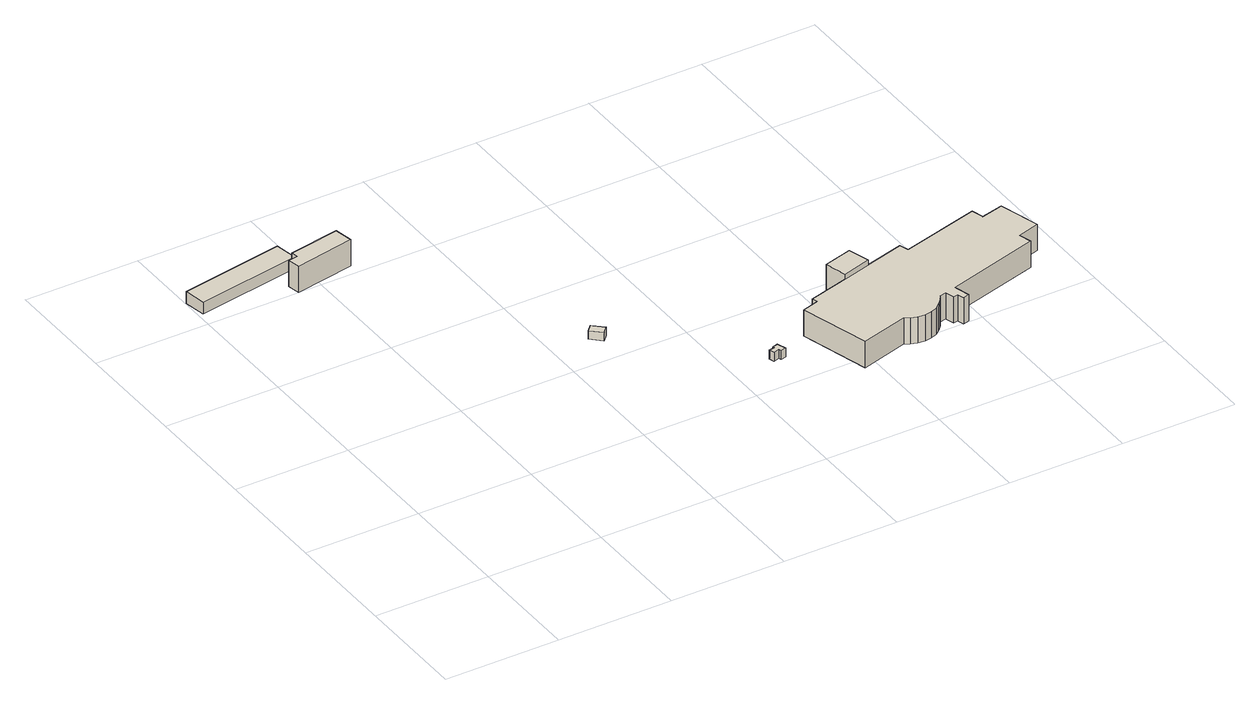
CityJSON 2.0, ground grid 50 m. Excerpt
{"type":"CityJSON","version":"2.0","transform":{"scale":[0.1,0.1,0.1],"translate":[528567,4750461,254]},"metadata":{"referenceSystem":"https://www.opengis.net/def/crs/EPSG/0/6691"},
"CityObjects":{
"building1":{"type":"Building","attributes":{"KeyCode":"643579","class":"3001","measuredHeight":7.1,"BuildingDetails.buildingStructureType":"611","BuildingDetails.prefecture":"01","BuildingDetails.city":"01100","BuildingDetails.surveyYear":2019},"geometry":[{"type":"Solid","lod":"1","boundaries":[[[[0,1,2,3]],[[2,4,5,3]],[[1,6,4,2]],[[0,7,6,1]],[[3,5,7,0]],[[4,6,7,5]]]]}]},
"building2":{"type":"Building","attributes":{"KeyCode":"643638","class":"3001","measuredHeight":4.7,"BuildingDetails.buildingStructureType":"611","BuildingDetails.prefecture":"01","BuildingDetails.city":"01100","BuildingDetails.surveyYear":2019},"geometry":[{"type":"Solid","lod":"1","boundaries":[[[[8,9,10,11]],[[10,12,13,11]],[[9,14,12,10]],[[8,15,14,9]],[[11,13,15,8]],[[12,14,15,13]]]]}]},
"building3":{"type":"Building","attributes":{"KeyCode":"643581","class":"3001","measuredHeight":20,"BuildingDetails.buildingStructureType":"611","BuildingDetails.prefecture":"01","BuildingDetails.city":"01100","BuildingDetails.surveyYear":2019},"geometry":[{"type":"Solid","lod":"1","boundaries":[[[[16,17,18,19,20,21]],[[20,22,23,21]],[[19,24,22,20]],[[18,25,24,19]],[[17,26,25,18]],[[16,27,26,17]],[[21,23,27,16]],[[22,24,25,26,27,23]]]]}]},
"building4":{"type":"Building","attributes":{"KeyCode":"643549","class":"3001","measuredHeight":12.8,"BuildingDetails.buildingStructureType":"611","BuildingDetails.prefecture":"01","BuildingDetails.city":"01100","BuildingDetails.surveyYear":2019},"geometry":[{"type":"Solid","lod":"1","boundaries":[[[[28,29,30,31,32,33,34,35]],[[34,36,37,35]],[[33,38,36,34]],[[32,39,38,33]],[[31,40,39,32]],[[30,41,40,31]],[[29,42,41,30]],[[28,43,42,29]],[[35,37,43,28]],[[36,38,39,40,41,42,43,37]]]]}]},
"building5":{"type":"Building","attributes":{"KeyCode":"658540","class":"3003","measuredHeight":13,"BuildingDetails.buildingStructureType":"611","BuildingDetails.prefecture":"01","BuildingDetails.city":"01100","BuildingDetails.surveyYear":2019},"geometry":[{"type":"Solid","lod":"1","boundaries":[[[[44,45,46,47]],[[46,48,49,47]],[[45,50,48,46]],[[44,51,50,45]],[[47,49,51,44]],[[48,50,51,49]]]]}]},
"building6":{"type":"Building","attributes":{"KeyCode":"643584","class":"3001","measuredHeight":14.5,"BuildingDetails.buildingStructureType":"611","BuildingDetails.prefecture":"01","BuildingDetails.city":"01100","BuildingDetails.surveyYear":2019},"geometry":[{"type":"Solid","lod":"1","boundaries":[[[[52,53,54,55,56,57,58,59,60,61,62,63,64,65,66,67,68,69,70,71,72,73,74,75,76,77,78,79,80,81]],[[80,82,83,81]],[[79,84,82,80]],[[78,85,84,79]],[[77,86,85,78]],[[76,87,86,77]],[[75,88,87,76]],[[74,89,88,75]],[[73,90,89,74]],[[72,91,90,73]],[[71,92,91,72]],[[70,93,92,71]],[[69,94,93,70]],[[68,95,94,69]],[[67,96,95,68]],[[66,97,96,67]],[[65,98,97,66]],[[64,99,98,65]],[[63,100,99,64]],[[62,101,100,63]],[[61,102,101,62]],[[60,103,102,61]],[[59,104,103,60]],[[58,105,104,59]],[[57,106,105,58]],[[56,107,106,57]],[[55,108,107,56]],[[54,109,108,55]],[[53,110,109,54]],[[52,111,110,53]],[[81,83,111,52]],[[82,84,85,86,87,88,89,90,91,92,93,94,95,96,97,98,99,100,101,102,103,104,105,106,107,108,109,110,111,83]]]]}]}
},
"vertices":[
[19,2066,1],[3,2161,1],[457,2240,1],[474,2144,1],[457,2240,54],[474,2144,54],[3,2161,54],[19,2066,54],
[926,662,362],[881,705,362],[907,732,362],[952,690,362],[907,732,400],[952,690,400],[881,705,400],[926,662,400],
[401,1998,1],[391,2054,1],[432,2060,1],[427,2089,1],[648,2128,1],[663,2048,1],[648,2128,120],[663,2048,120],[427,2089,120],[432,2060,120],[391,2054,120],[401,1998,120],
[1446,205,367],[1423,199,367],[1419,210,367],[1393,202,367],[1387,225,367],[1412,231,367],[1410,238,367],[1434,244,367],[1410,238,407],[1434,244,407],[1412,231,407],[1387,225,407],[1393,202,407],[1419,210,407],[1423,199,407],[1446,205,407],
[1836,406,371],[1810,501,371],[1933,535,371],[1960,441,371],[1933,535,488],[1960,441,488],[1810,501,488],[1836,406,488],
[1960,441,348],[2129,488,348],[2141,449,348],[2482,541,348],[2497,488,348],[2594,513,348],[2644,336,348],[2548,308,348],[2563,253,348],[2157,139,348],[2175,70,348],[2147,63,348],[2139,92,348],[2118,87,348],[2108,126,348],[2079,121,348],[2072,109,348],[2064,97,348],[2046,76,348],[2022,58,348],[1993,46,348],[1963,42,348],[1933,45,348],[1906,54,348],[1884,68,348],[1677,8,348],[1593,312,348],[1665,333,348],[1658,357,348],[1836,406,348],[1658,357,467],[1836,406,467],[1665,333,467],[1593,312,467],[1677,8,467],[1884,68,467],[1906,54,467],[1933,45,467],[1963,42,467],[1993,46,467],[2022,58,467],[2046,76,467],[2064,97,467],[2072,109,467],[2079,121,467],[2108,126,467],[2118,87,467],[2139,92,467],[2147,63,467],[2175,70,467],[2157,139,467],[2563,253,467],[2548,308,467],[2644,336,467],[2594,513,467],[2497,488,467],[2482,541,467],[2141,449,467],[2129,488,467],[1960,441,467]
]}
